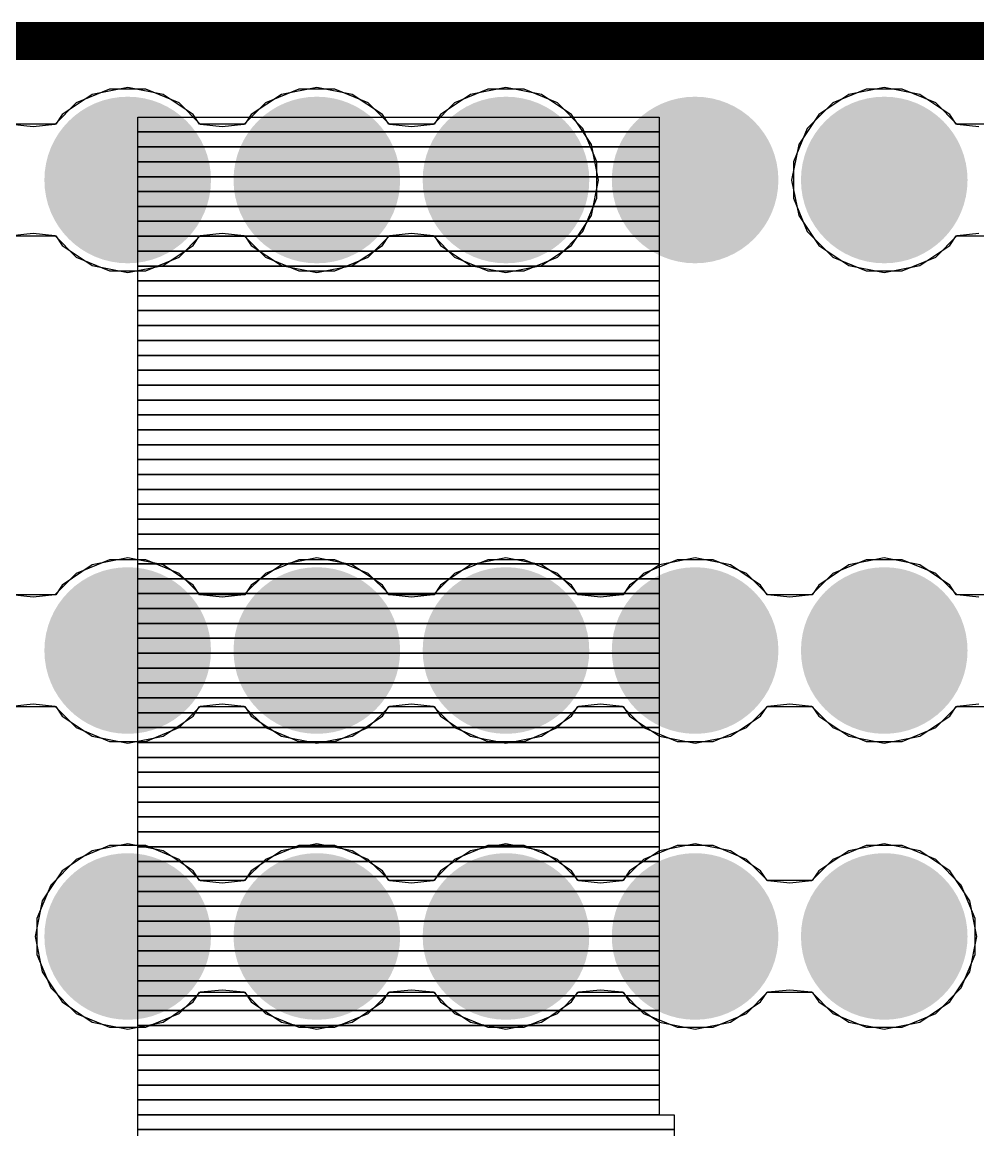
# Model space of a CAD drawing. Header units: inches. Extents: x -1 to 13, y -1.6 to 0.5.
# Drawn here: x 0.399 to 0.5253, y -1.2283 to -1.0819 of the extents above; entities that cross this region are included whole.
import ezdxf

# ---------------------------------------------------------------- set-up
doc = ezdxf.new("R2010")
doc.units = ezdxf.units.IN
doc.header["$MEASUREMENT"] = 0
for name, color, linetype in [('Bottom Overlay', 54, 'Continuous'), ('Top Layer', 1, 'Continuous'), ('Top Paste', 8, 'Continuous'), ('Top Solder', 216, 'Continuous')]:
    doc.layers.add(name, color=color, linetype=linetype)

# ---------------------------------------------------------------- blocks, each defined once
blk = doc.blocks.new('BL_R8812AF1_B_11')
at = {"layer": 'Bottom Overlay', "const_width": 0.005}
blk.add_lwpolyline([(0.5315, 0.35039), (-0.5315, 0.35039)], dxfattribs=at)
blk = doc.blocks.new('ADM6_30_01_5_L_4_2_A_TR_63')
at = {"layer": 'Top Layer'}
h = blk.add_hatch(color=1, dxfattribs=at)
edge = h.paths.add_edge_path()
edge.add_arc((0.0875, 0.0689), 0.00701, 0, 360)
h = blk.add_hatch(color=1, dxfattribs=at)
edge = h.paths.add_edge_path()
edge.add_arc((0.1125, 0.0689), 0.00701, 0, 360)
h = blk.add_hatch(color=1, dxfattribs=at)
edge = h.paths.add_edge_path()
edge.add_arc((0.1375, 0.0689), 0.00701, 0, 360)
h = blk.add_hatch(color=1, dxfattribs=at)
edge = h.paths.add_edge_path()
edge.add_arc((0.1625, 0.0689), 0.00701, 0, 360)
h = blk.add_hatch(color=1, dxfattribs=at)
edge = h.paths.add_edge_path()
edge.add_arc((0.1875, 0.0689), 0.00701, 0, 360)
h = blk.add_hatch(color=1, dxfattribs=at)
edge = h.paths.add_edge_path()
edge.add_arc((0.0875, 0.0311), 0.00701, 0, 360)
h = blk.add_hatch(color=1, dxfattribs=at)
edge = h.paths.add_edge_path()
edge.add_arc((0.1125, 0.0311), 0.00701, 0, 360)
h = blk.add_hatch(color=1, dxfattribs=at)
edge = h.paths.add_edge_path()
edge.add_arc((0.1375, 0.0311), 0.00701, 0, 360)
h = blk.add_hatch(color=1, dxfattribs=at)
edge = h.paths.add_edge_path()
edge.add_arc((0.1625, 0.0311), 0.00701, 0, 360)
h = blk.add_hatch(color=1, dxfattribs=at)
edge = h.paths.add_edge_path()
edge.add_arc((0.1875, 0.0311), 0.00701, 0, 360)
h = blk.add_hatch(color=1, dxfattribs=at)
edge = h.paths.add_edge_path()
edge.add_arc((0.0875, -0.0311), 0.00701, 0, 360)
h = blk.add_hatch(color=1, dxfattribs=at)
edge = h.paths.add_edge_path()
edge.add_arc((0.1125, -0.0311), 0.00701, 0, 360)
h = blk.add_hatch(color=1, dxfattribs=at)
edge = h.paths.add_edge_path()
edge.add_arc((0.1375, -0.0311), 0.00701, 0, 360)
h = blk.add_hatch(color=1, dxfattribs=at)
edge = h.paths.add_edge_path()
edge.add_arc((0.1625, -0.0311), 0.00701, 0, 360)
h = blk.add_hatch(color=1, dxfattribs=at)
edge = h.paths.add_edge_path()
edge.add_arc((0.1875, -0.0311), 0.00701, 0, 360)
at = {"layer": 'Top Paste'}
h = blk.add_hatch(color=8, dxfattribs=at)
edge = h.paths.add_edge_path()
edge.add_arc((0.0875, 0.0689), 0.00701, 0, 360)
h = blk.add_hatch(color=8, dxfattribs=at)
edge = h.paths.add_edge_path()
edge.add_arc((0.1125, 0.0689), 0.00701, 0, 360)
h = blk.add_hatch(color=8, dxfattribs=at)
edge = h.paths.add_edge_path()
edge.add_arc((0.1375, 0.0689), 0.00701, 0, 360)
h = blk.add_hatch(color=8, dxfattribs=at)
edge = h.paths.add_edge_path()
edge.add_arc((0.1625, 0.0689), 0.00701, 0, 360)
h = blk.add_hatch(color=8, dxfattribs=at)
edge = h.paths.add_edge_path()
edge.add_arc((0.1875, 0.0689), 0.00701, 0, 360)
h = blk.add_hatch(color=8, dxfattribs=at)
edge = h.paths.add_edge_path()
edge.add_arc((0.0875, 0.0311), 0.00701, 0, 360)
h = blk.add_hatch(color=8, dxfattribs=at)
edge = h.paths.add_edge_path()
edge.add_arc((0.1125, 0.0311), 0.00701, 0, 360)
h = blk.add_hatch(color=8, dxfattribs=at)
edge = h.paths.add_edge_path()
edge.add_arc((0.1375, 0.0311), 0.00701, 0, 360)
h = blk.add_hatch(color=8, dxfattribs=at)
edge = h.paths.add_edge_path()
edge.add_arc((0.1625, 0.0311), 0.00701, 0, 360)
h = blk.add_hatch(color=8, dxfattribs=at)
edge = h.paths.add_edge_path()
edge.add_arc((0.1875, 0.0311), 0.00701, 0, 360)
h = blk.add_hatch(color=8, dxfattribs=at)
edge = h.paths.add_edge_path()
edge.add_arc((0.0875, -0.0311), 0.00701, 0, 360)
h = blk.add_hatch(color=8, dxfattribs=at)
edge = h.paths.add_edge_path()
edge.add_arc((0.1125, -0.0311), 0.00701, 0, 360)
h = blk.add_hatch(color=8, dxfattribs=at)
edge = h.paths.add_edge_path()
edge.add_arc((0.1375, -0.0311), 0.00701, 0, 360)
h = blk.add_hatch(color=8, dxfattribs=at)
edge = h.paths.add_edge_path()
edge.add_arc((0.1625, -0.0311), 0.00701, 0, 360)
h = blk.add_hatch(color=8, dxfattribs=at)
edge = h.paths.add_edge_path()
edge.add_arc((0.1875, -0.0311), 0.00701, 0, 360)
at = {"layer": 'Top Solder'}
h = blk.add_hatch(color=216, dxfattribs=at)
edge = h.paths.add_edge_path()
edge.add_arc((0.0875, 0.0689), 0.01101, 0, 360)
h = blk.add_hatch(color=216, dxfattribs=at)
edge = h.paths.add_edge_path()
edge.add_arc((0.1125, 0.0689), 0.01101, 0, 360)
h = blk.add_hatch(color=216, dxfattribs=at)
edge = h.paths.add_edge_path()
edge.add_arc((0.1375, 0.0689), 0.01101, 0, 360)
h = blk.add_hatch(color=216, dxfattribs=at)
edge = h.paths.add_edge_path()
edge.add_arc((0.1625, 0.0689), 0.01101, 0, 360)
h = blk.add_hatch(color=216, dxfattribs=at)
edge = h.paths.add_edge_path()
edge.add_arc((0.1875, 0.0689), 0.01101, 0, 360)
h = blk.add_hatch(color=216, dxfattribs=at)
edge = h.paths.add_edge_path()
edge.add_arc((0.0875, 0.0311), 0.01101, 0, 360)
h = blk.add_hatch(color=216, dxfattribs=at)
edge = h.paths.add_edge_path()
edge.add_arc((0.1125, 0.0311), 0.01101, 0, 360)
h = blk.add_hatch(color=216, dxfattribs=at)
edge = h.paths.add_edge_path()
edge.add_arc((0.1375, 0.0311), 0.01101, 0, 360)
h = blk.add_hatch(color=216, dxfattribs=at)
edge = h.paths.add_edge_path()
edge.add_arc((0.1625, 0.0311), 0.01101, 0, 360)
h = blk.add_hatch(color=216, dxfattribs=at)
edge = h.paths.add_edge_path()
edge.add_arc((0.1875, 0.0311), 0.01101, 0, 360)
h = blk.add_hatch(color=216, dxfattribs=at)
edge = h.paths.add_edge_path()
edge.add_arc((0.0875, -0.0311), 0.01101, 0, 360)
h = blk.add_hatch(color=216, dxfattribs=at)
edge = h.paths.add_edge_path()
edge.add_arc((0.1125, -0.0311), 0.01101, 0, 360)
h = blk.add_hatch(color=216, dxfattribs=at)
edge = h.paths.add_edge_path()
edge.add_arc((0.1375, -0.0311), 0.01101, 0, 360)
h = blk.add_hatch(color=216, dxfattribs=at)
edge = h.paths.add_edge_path()
edge.add_arc((0.1625, -0.0311), 0.01101, 0, 360)
h = blk.add_hatch(color=216, dxfattribs=at)
edge = h.paths.add_edge_path()
edge.add_arc((0.1875, -0.0311), 0.01101, 0, 360)

msp = doc.modelspace()

# ---------------------------------------------------------------- linework, layer by layer
at = {"layer": 'Bottom Overlay'}
for p, q in [((0.41426, -1.09641), (0.41426, -1.09444)), ((0.41426, -1.09444), (0.48317, -1.09444)), ((0.48317, -1.09444), (0.48317, -1.09641)), ((0.48317, -1.09641), (0.41426, -1.09641)), ((0.41426, -1.09838), (0.41426, -1.09641)), ((0.41426, -1.09641), (0.48317, -1.09641)), ((0.48317, -1.09641), (0.48317, -1.09838)), ((0.41426, -1.10035), (0.41426, -1.09838)), ((0.41426, -1.09838), (0.48317, -1.09838)), ((0.48317, -1.09838), (0.41426, -1.09838)), ((0.48317, -1.09838), (0.48317, -1.10035)), ((0.41426, -1.10232), (0.41426, -1.10035)), ((0.41426, -1.10035), (0.48317, -1.10035)), ((0.48317, -1.10035), (0.41426, -1.10035)), ((0.48317, -1.10035), (0.48317, -1.10232)), ((0.48317, -1.10232), (0.41426, -1.10232)), ((0.41426, -1.10429), (0.41426, -1.10232)), ((0.41426, -1.10232), (0.48317, -1.10232)), ((0.48317, -1.10232), (0.48317, -1.10429)), ((0.48317, -1.10429), (0.41426, -1.10429)), ((0.41426, -1.10625), (0.41426, -1.10429)), ((0.41426, -1.10429), (0.48317, -1.10429)), ((0.48317, -1.10429), (0.48317, -1.10625)), ((0.41426, -1.10822), (0.41426, -1.10625)), ((0.41426, -1.10625), (0.48317, -1.10625)), ((0.48317, -1.10625), (0.41426, -1.10625)), ((0.48317, -1.10625), (0.48317, -1.10822)), ((0.41426, -1.11019), (0.41426, -1.10822)), ((0.41426, -1.10822), (0.48317, -1.10822)), ((0.48317, -1.10822), (0.41426, -1.10822)), ((0.48317, -1.10822), (0.48317, -1.11019)), ((0.48317, -1.11019), (0.41426, -1.11019)), ((0.41426, -1.11216), (0.41426, -1.11019)), ((0.41426, -1.11019), (0.48317, -1.11019)), ((0.48317, -1.11019), (0.48317, -1.11216)), ((0.48317, -1.11216), (0.41426, -1.11216)), ((0.41426, -1.11413), (0.41426, -1.11216)), ((0.41426, -1.11216), (0.48317, -1.11216)), ((0.48317, -1.11216), (0.48317, -1.11413)), ((0.48317, -1.11413), (0.41426, -1.11413)), ((0.41426, -1.1161), (0.41426, -1.11413)), ((0.41426, -1.11413), (0.48317, -1.11413)), ((0.48317, -1.11413), (0.48317, -1.1161)), ((0.48317, -1.1161), (0.41426, -1.1161)), ((0.41426, -1.11807), (0.41426, -1.1161)), ((0.41426, -1.1161), (0.48317, -1.1161)), ((0.48317, -1.1161), (0.48317, -1.11807)), ((0.48317, -1.11807), (0.41426, -1.11807)), ((0.41426, -1.12003), (0.41426, -1.11807)), ((0.41426, -1.11807), (0.48317, -1.11807)), ((0.48317, -1.11807), (0.48317, -1.12003)), ((0.48317, -1.12003), (0.41426, -1.12003)), ((0.41426, -1.122), (0.41426, -1.12003)), ((0.41426, -1.12003), (0.48317, -1.12003)), ((0.48317, -1.12003), (0.48317, -1.122)), ((0.48317, -1.122), (0.41426, -1.122)), ((0.41426, -1.12397), (0.41426, -1.122)), ((0.41426, -1.122), (0.48317, -1.122)), ((0.48317, -1.122), (0.48317, -1.12397)), ((0.41426, -1.12594), (0.41426, -1.12397)), ((0.41426, -1.12397), (0.48317, -1.12397)), ((0.48317, -1.12397), (0.41426, -1.12397)), ((0.48317, -1.12397), (0.48317, -1.12594)), ((0.41426, -1.12791), (0.41426, -1.12594)), ((0.41426, -1.12594), (0.48317, -1.12594)), ((0.48317, -1.12594), (0.41426, -1.12594)), ((0.48317, -1.12594), (0.48317, -1.12791)), ((0.48317, -1.12791), (0.41426, -1.12791)), ((0.41426, -1.12988), (0.41426, -1.12791)), ((0.41426, -1.12791), (0.48317, -1.12791)), ((0.48317, -1.12791), (0.48317, -1.12988)), ((0.41426, -1.13185), (0.41426, -1.12988)), ((0.41426, -1.12988), (0.48317, -1.12988)), ((0.48317, -1.12988), (0.41426, -1.12988)), ((0.48317, -1.12988), (0.48317, -1.13185)), ((0.48317, -1.13185), (0.41426, -1.13185)), ((0.41426, -1.13381), (0.41426, -1.13185)), ((0.41426, -1.13185), (0.48317, -1.13185)), ((0.48317, -1.13185), (0.48317, -1.13381)), ((0.48317, -1.13381), (0.41426, -1.13381)), ((0.41426, -1.13578), (0.41426, -1.13381)), ((0.41426, -1.13381), (0.48317, -1.13381)), ((0.48317, -1.13381), (0.48317, -1.13578)), ((0.41426, -1.13775), (0.41426, -1.13578)), ((0.41426, -1.13578), (0.48317, -1.13578)), ((0.48317, -1.13578), (0.41426, -1.13578)), ((0.48317, -1.13578), (0.48317, -1.13775)), ((0.48317, -1.13775), (0.41426, -1.13775)), ((0.41426, -1.13972), (0.41426, -1.13775)), ((0.41426, -1.13775), (0.48317, -1.13775)), ((0.48317, -1.13775), (0.48317, -1.13972)), ((0.48317, -1.13972), (0.41426, -1.13972)), ((0.41426, -1.14169), (0.41426, -1.13972)), ((0.41426, -1.13972), (0.48317, -1.13972)), ((0.48317, -1.13972), (0.48317, -1.14169)), ((0.41426, -1.14366), (0.41426, -1.14169)), ((0.41426, -1.14169), (0.48317, -1.14169)), ((0.48317, -1.14169), (0.41426, -1.14169)), ((0.48317, -1.14169), (0.48317, -1.14366)), ((0.48317, -1.14366), (0.41426, -1.14366)), ((0.41426, -1.14563), (0.41426, -1.14366)), ((0.41426, -1.14366), (0.48317, -1.14366)), ((0.48317, -1.14366), (0.48317, -1.14563)), ((0.41426, -1.14759), (0.41426, -1.14563)), ((0.41426, -1.14563), (0.48317, -1.14563)), ((0.48317, -1.14563), (0.41426, -1.14563)), ((0.48317, -1.14563), (0.48317, -1.14759)), ((0.48317, -1.14759), (0.41426, -1.14759)), ((0.41426, -1.14956), (0.41426, -1.14759)), ((0.41426, -1.14759), (0.48317, -1.14759)), ((0.48317, -1.14759), (0.48317, -1.14956)), ((0.41426, -1.15153), (0.41426, -1.14956)), ((0.41426, -1.14956), (0.48317, -1.14956)), ((0.48317, -1.14956), (0.41426, -1.14956)), ((0.48317, -1.14956), (0.48317, -1.15153)), ((0.41426, -1.1535), (0.41426, -1.15153)), ((0.41426, -1.15153), (0.48317, -1.15153)), ((0.48317, -1.15153), (0.41426, -1.15153)), ((0.48317, -1.15153), (0.48317, -1.1535)), ((0.48317, -1.1535), (0.41426, -1.1535)), ((0.41426, -1.15547), (0.41426, -1.1535)), ((0.41426, -1.1535), (0.48317, -1.1535)), ((0.48317, -1.1535), (0.48317, -1.15547)), ((0.41426, -1.15744), (0.41426, -1.15547)), ((0.41426, -1.15547), (0.48317, -1.15547)), ((0.48317, -1.15547), (0.41426, -1.15547)), ((0.48317, -1.15547), (0.48317, -1.15744)), ((0.48317, -1.15744), (0.41426, -1.15744)), ((0.41426, -1.1594), (0.41426, -1.15744)), ((0.41426, -1.15744), (0.48317, -1.15744)), ((0.48317, -1.15744), (0.48317, -1.1594)), ((0.48317, -1.1594), (0.41426, -1.1594)), ((0.41426, -1.16137), (0.41426, -1.1594)), ((0.41426, -1.1594), (0.48317, -1.1594)), ((0.48317, -1.1594), (0.48317, -1.16137)), ((0.41426, -1.16334), (0.41426, -1.16137)), ((0.41426, -1.16137), (0.48317, -1.16137)), ((0.48317, -1.16137), (0.41426, -1.16137)), ((0.48317, -1.16137), (0.48317, -1.16334)), ((0.48317, -1.16334), (0.41426, -1.16334)), ((0.41426, -1.16531), (0.41426, -1.16334)), ((0.41426, -1.16334), (0.48317, -1.16334)), ((0.48317, -1.16334), (0.48317, -1.16531)), ((0.48317, -1.16531), (0.41426, -1.16531)), ((0.41426, -1.16728), (0.41426, -1.16531)), ((0.41426, -1.16531), (0.48317, -1.16531)), ((0.48317, -1.16531), (0.48317, -1.16728)), ((0.48317, -1.16728), (0.41426, -1.16728)), ((0.41426, -1.16925), (0.41426, -1.16728)), ((0.41426, -1.16728), (0.48317, -1.16728)), ((0.48317, -1.16728), (0.48317, -1.16925)), ((0.41426, -1.17122), (0.41426, -1.16925)), ((0.41426, -1.16925), (0.48317, -1.16925)), ((0.48317, -1.16925), (0.41426, -1.16925)), ((0.48317, -1.16925), (0.48317, -1.17122)), ((0.41426, -1.17318), (0.41426, -1.17122)), ((0.41426, -1.17122), (0.48317, -1.17122)), ((0.48317, -1.17122), (0.41426, -1.17122)), ((0.48317, -1.17122), (0.48317, -1.17318)), ((0.41426, -1.17515), (0.41426, -1.17318)), ((0.41426, -1.17318), (0.48317, -1.17318)), ((0.48317, -1.17318), (0.41426, -1.17318)), ((0.48317, -1.17318), (0.48317, -1.17515)), ((0.41426, -1.17712), (0.41426, -1.17515)), ((0.41426, -1.17515), (0.48317, -1.17515)), ((0.48317, -1.17515), (0.41426, -1.17515)), ((0.48317, -1.17515), (0.48317, -1.17712)), ((0.48317, -1.17712), (0.41426, -1.17712)), ((0.41426, -1.17909), (0.41426, -1.17712)), ((0.41426, -1.17712), (0.48317, -1.17712)), ((0.48317, -1.17712), (0.48317, -1.17909)), ((0.41426, -1.18106), (0.41426, -1.17909)), ((0.41426, -1.17909), (0.48317, -1.17909)), ((0.48317, -1.17909), (0.41426, -1.17909)), ((0.48317, -1.17909), (0.48317, -1.18106)), ((0.48317, -1.18106), (0.41426, -1.18106)), ((0.41426, -1.18303), (0.41426, -1.18106)), ((0.41426, -1.18106), (0.48317, -1.18106)), ((0.48317, -1.18106), (0.48317, -1.18303)), ((0.48317, -1.18303), (0.41426, -1.18303)), ((0.41426, -1.185), (0.41426, -1.18303)), ((0.41426, -1.18303), (0.48317, -1.18303)), ((0.48317, -1.18303), (0.48317, -1.185)), ((0.48317, -1.185), (0.41426, -1.185)), ((0.41426, -1.18696), (0.41426, -1.185)), ((0.41426, -1.185), (0.48317, -1.185)), ((0.48317, -1.185), (0.48317, -1.18696)), ((0.48317, -1.18696), (0.41426, -1.18696)), ((0.41426, -1.18893), (0.41426, -1.18696)), ((0.41426, -1.18696), (0.48317, -1.18696)), ((0.48317, -1.18696), (0.48317, -1.18893)), ((0.48317, -1.18893), (0.41426, -1.18893)), ((0.41426, -1.1909), (0.41426, -1.18893)), ((0.41426, -1.18893), (0.48317, -1.18893)), ((0.48317, -1.18893), (0.48317, -1.1909)), ((0.48317, -1.1909), (0.41426, -1.1909)), ((0.41426, -1.19287), (0.41426, -1.1909)), ((0.41426, -1.1909), (0.48317, -1.1909)), ((0.48317, -1.1909), (0.48317, -1.19287)), ((0.48317, -1.19287), (0.41426, -1.19287)), ((0.41426, -1.19484), (0.41426, -1.19287)), ((0.41426, -1.19287), (0.48317, -1.19287)), ((0.48317, -1.19287), (0.48317, -1.19484)), ((0.48317, -1.19484), (0.41426, -1.19484)), ((0.41426, -1.19681), (0.41426, -1.19484)), ((0.41426, -1.19484), (0.48317, -1.19484)), ((0.48317, -1.19484), (0.48317, -1.19681)), ((0.48317, -1.19681), (0.41426, -1.19681)), ((0.41426, -1.19877), (0.41426, -1.19681)), ((0.41426, -1.19681), (0.48317, -1.19681)), ((0.48317, -1.19681), (0.48317, -1.19877)), ((0.41426, -1.20074), (0.41426, -1.19877)), ((0.41426, -1.19877), (0.48317, -1.19877)), ((0.48317, -1.19877), (0.41426, -1.19877)), ((0.48317, -1.19877), (0.48317, -1.20074)), ((0.48317, -1.20074), (0.41426, -1.20074)), ((0.41426, -1.20271), (0.41426, -1.20074)), ((0.41426, -1.20074), (0.48317, -1.20074)), ((0.48317, -1.20074), (0.48317, -1.20271)), ((0.48317, -1.20271), (0.41426, -1.20271)), ((0.41426, -1.20468), (0.41426, -1.20271)), ((0.41426, -1.20271), (0.48317, -1.20271)), ((0.48317, -1.20271), (0.48317, -1.20468)), ((0.41426, -1.20665), (0.41426, -1.20468)), ((0.41426, -1.20468), (0.48317, -1.20468)), ((0.48317, -1.20468), (0.41426, -1.20468)), ((0.48317, -1.20468), (0.48317, -1.20665)), ((0.41426, -1.20862), (0.41426, -1.20665)), ((0.41426, -1.20665), (0.48317, -1.20665)), ((0.48317, -1.20665), (0.41426, -1.20665)), ((0.48317, -1.20665), (0.48317, -1.20862)), ((0.41426, -1.21059), (0.41426, -1.20862)), ((0.41426, -1.20862), (0.48317, -1.20862)), ((0.48317, -1.20862), (0.41426, -1.20862)), ((0.48317, -1.20862), (0.48317, -1.21059)), ((0.48317, -1.21059), (0.41426, -1.21059)), ((0.41426, -1.21255), (0.41426, -1.21059)), ((0.41426, -1.21059), (0.48317, -1.21059)), ((0.48317, -1.21059), (0.48317, -1.21255)), ((0.48317, -1.21255), (0.41426, -1.21255)), ((0.41426, -1.21452), (0.41426, -1.21255)), ((0.41426, -1.21255), (0.48317, -1.21255)), ((0.48317, -1.21255), (0.48317, -1.21452)), ((0.48317, -1.21452), (0.41426, -1.21452)), ((0.41426, -1.21649), (0.41426, -1.21452)), ((0.41426, -1.21452), (0.48317, -1.21452)), ((0.48317, -1.21452), (0.48317, -1.21649)), ((0.48317, -1.21649), (0.41426, -1.21649)), ((0.41426, -1.21846), (0.41426, -1.21649)), ((0.41426, -1.21649), (0.48317, -1.21649)), ((0.48317, -1.21649), (0.48317, -1.21846)), ((0.48317, -1.21846), (0.41426, -1.21846)), ((0.41426, -1.22043), (0.41426, -1.21846)), ((0.41426, -1.21846), (0.48317, -1.21846)), ((0.48317, -1.21846), (0.48317, -1.22043)), ((0.48317, -1.22043), (0.41426, -1.22043)), ((0.41426, -1.2224), (0.41426, -1.22043)), ((0.41426, -1.22043), (0.48317, -1.22043)), ((0.48317, -1.22043), (0.48317, -1.2224)), ((0.48317, -1.2224), (0.41426, -1.2224)), ((0.41426, -1.22437), (0.41426, -1.2224)), ((0.41426, -1.2224), (0.48317, -1.2224)), ((0.48317, -1.2224), (0.48317, -1.22437)), ((0.41426, -1.22633), (0.41426, -1.22437)), ((0.41426, -1.22437), (0.48317, -1.22437)), ((0.48317, -1.22437), (0.41426, -1.22437)), ((0.48317, -1.22437), (0.48317, -1.22633)), ((0.41426, -1.2283), (0.41426, -1.22633)), ((0.41426, -1.22633), (0.48513, -1.22633)), ((0.48317, -1.22633), (0.41426, -1.22633)), ((0.48513, -1.22633), (0.48513, -1.2283)), ((0.48513, -1.2283), (0.41426, -1.2283)), ((0.41426, -1.23027), (0.41426, -1.2283)), ((0.41426, -1.2283), (0.48513, -1.2283)), ((0.48513, -1.2283), (0.48513, -1.23027))]:
    msp.add_line(p, q, dxfattribs=at)
at = {"layer": 'Top Layer'}
for p, q in [((0.41052, -1.09075), (0.40611, -1.09258)), ((0.41291, -1.09051), (0.40822, -1.09145)), ((0.4153, -1.09075), (0.41052, -1.09075)), ((0.4176, -1.09145), (0.41291, -1.09051)), ((0.41971, -1.09258), (0.4153, -1.09075)), ((0.43552, -1.09075), (0.43111, -1.09258)), ((0.43791, -1.09051), (0.43322, -1.09145)), ((0.4403, -1.09075), (0.43552, -1.09075)), ((0.4426, -1.09145), (0.43791, -1.09051)), ((0.44471, -1.09258), (0.4403, -1.09075)), ((0.46052, -1.09075), (0.45611, -1.09258)), ((0.46291, -1.09051), (0.45822, -1.09145)), ((0.4653, -1.09075), (0.46052, -1.09075)), ((0.4676, -1.09145), (0.46291, -1.09051)), ((0.46971, -1.09258), (0.4653, -1.09075)), ((0.51052, -1.09075), (0.50611, -1.09258)), ((0.51291, -1.09051), (0.50822, -1.09145)), ((0.5153, -1.09075), (0.51052, -1.09075)), ((0.5176, -1.09145), (0.51291, -1.09051)), ((0.51971, -1.09258), (0.5153, -1.09075)), ((0.40822, -1.09145), (0.40425, -1.0941)), ((0.42157, -1.0941), (0.4176, -1.09145)), ((0.43322, -1.09145), (0.42925, -1.0941)), ((0.44657, -1.0941), (0.4426, -1.09145)), ((0.45822, -1.09145), (0.45425, -1.0941)), ((0.47157, -1.0941), (0.4676, -1.09145)), ((0.50822, -1.09145), (0.50425, -1.0941)), ((0.52157, -1.0941), (0.5176, -1.09145)), ((0.40611, -1.09258), (0.40328, -1.09541)), ((0.42254, -1.09541), (0.41971, -1.09258)), ((0.43111, -1.09258), (0.42828, -1.09541)), ((0.44754, -1.09541), (0.44471, -1.09258)), ((0.45611, -1.09258), (0.45328, -1.09541)), ((0.47309, -1.09596), (0.46971, -1.09258)), ((0.50611, -1.09258), (0.50273, -1.09596)), ((0.52254, -1.09541), (0.51971, -1.09258)), ((0.40425, -1.0941), (0.4034, -1.09538)), ((0.42242, -1.09538), (0.42157, -1.0941)), ((0.42925, -1.0941), (0.4284, -1.09538)), ((0.44742, -1.09538), (0.44657, -1.0941)), ((0.45425, -1.0941), (0.4534, -1.09538)), ((0.47422, -1.09807), (0.47157, -1.0941)), ((0.50425, -1.0941), (0.5016, -1.09807)), ((0.52242, -1.09538), (0.52157, -1.0941)), ((0.4034, -1.09538), (0.39742, -1.09538)), ((0.40041, -1.09571), (0.39754, -1.09541)), ((0.40328, -1.09541), (0.40041, -1.09571)), ((0.4284, -1.09538), (0.42242, -1.09538)), ((0.42541, -1.09571), (0.42254, -1.09541)), ((0.42828, -1.09541), (0.42541, -1.09571)), ((0.4534, -1.09538), (0.44742, -1.09538)), ((0.45041, -1.09571), (0.44754, -1.09541)), ((0.45328, -1.09541), (0.45041, -1.09571)), ((0.47492, -1.10037), (0.47309, -1.09596)), ((0.50273, -1.09596), (0.5009, -1.10037)), ((0.5284, -1.09538), (0.52242, -1.09538)), ((0.52541, -1.09571), (0.52254, -1.09541)), ((0.47515, -1.10276), (0.47422, -1.09807)), ((0.5016, -1.09807), (0.50067, -1.10276)), ((0.47492, -1.10515), (0.47492, -1.10037)), ((0.5009, -1.10037), (0.5009, -1.10515)), ((0.47422, -1.10744), (0.47515, -1.10276)), ((0.50067, -1.10276), (0.5016, -1.10744)), ((0.47309, -1.10956), (0.47492, -1.10515)), ((0.5009, -1.10515), (0.50273, -1.10956)), ((0.47157, -1.11141), (0.47422, -1.10744)), ((0.5016, -1.10744), (0.50425, -1.11141)), ((0.39754, -1.1101), (0.40041, -1.1098)), ((0.40041, -1.1098), (0.40328, -1.1101)), ((0.42254, -1.1101), (0.42541, -1.1098)), ((0.42541, -1.1098), (0.42828, -1.1101)), ((0.44754, -1.1101), (0.45041, -1.1098)), ((0.45041, -1.1098), (0.45328, -1.1101)), ((0.46971, -1.11294), (0.47309, -1.10956)), ((0.50273, -1.10956), (0.50611, -1.11294)), ((0.52254, -1.1101), (0.52541, -1.1098)), ((0.39742, -1.11013), (0.4034, -1.11013)), ((0.40328, -1.1101), (0.40611, -1.11294)), ((0.4034, -1.11013), (0.40425, -1.11141)), ((0.41971, -1.11294), (0.42254, -1.1101)), ((0.42157, -1.11141), (0.42242, -1.11013)), ((0.42242, -1.11013), (0.4284, -1.11013)), ((0.42828, -1.1101), (0.43111, -1.11294)), ((0.4284, -1.11013), (0.42925, -1.11141)), ((0.44471, -1.11294), (0.44754, -1.1101)), ((0.44657, -1.11141), (0.44742, -1.11013)), ((0.44742, -1.11013), (0.4534, -1.11013)), ((0.45328, -1.1101), (0.45611, -1.11294)), ((0.4534, -1.11013), (0.45425, -1.11141)), ((0.51971, -1.11294), (0.52254, -1.1101)), ((0.52157, -1.11141), (0.52242, -1.11013)), ((0.52242, -1.11013), (0.5284, -1.11013)), ((0.40425, -1.11141), (0.40822, -1.11407)), ((0.4176, -1.11407), (0.42157, -1.11141)), ((0.42925, -1.11141), (0.43322, -1.11407)), ((0.4426, -1.11407), (0.44657, -1.11141)), ((0.45425, -1.11141), (0.45822, -1.11407)), ((0.4676, -1.11407), (0.47157, -1.11141)), ((0.50425, -1.11141), (0.50822, -1.11407)), ((0.5176, -1.11407), (0.52157, -1.11141)), ((0.40611, -1.11294), (0.41052, -1.11477)), ((0.40822, -1.11407), (0.41291, -1.115)), ((0.41291, -1.115), (0.4176, -1.11407)), ((0.4153, -1.11477), (0.41971, -1.11294)), ((0.43111, -1.11294), (0.43552, -1.11477)), ((0.43322, -1.11407), (0.43791, -1.115)), ((0.43791, -1.115), (0.4426, -1.11407)), ((0.4403, -1.11477), (0.44471, -1.11294)), ((0.45611, -1.11294), (0.46052, -1.11477)), ((0.45822, -1.11407), (0.46291, -1.115)), ((0.46291, -1.115), (0.4676, -1.11407)), ((0.4653, -1.11477), (0.46971, -1.11294)), ((0.50611, -1.11294), (0.51052, -1.11477)), ((0.50822, -1.11407), (0.51291, -1.115)), ((0.51291, -1.115), (0.5176, -1.11407)), ((0.5153, -1.11477), (0.51971, -1.11294)), ((0.41052, -1.11477), (0.4153, -1.11477)), ((0.43552, -1.11477), (0.4403, -1.11477)), ((0.46052, -1.11477), (0.4653, -1.11477)), ((0.51052, -1.11477), (0.5153, -1.11477)), ((0.40822, -1.15365), (0.40425, -1.15631)), ((0.41052, -1.15295), (0.40611, -1.15478)), ((0.41291, -1.15272), (0.40822, -1.15365)), ((0.4153, -1.15295), (0.41052, -1.15295)), ((0.4176, -1.15365), (0.41291, -1.15272)), ((0.41971, -1.15478), (0.4153, -1.15295)), ((0.42157, -1.15631), (0.4176, -1.15365)), ((0.43322, -1.15365), (0.42925, -1.15631)), ((0.43552, -1.15295), (0.43111, -1.15478)), ((0.43791, -1.15272), (0.43322, -1.15365)), ((0.4403, -1.15295), (0.43552, -1.15295)), ((0.4426, -1.15365), (0.43791, -1.15272)), ((0.44471, -1.15478), (0.4403, -1.15295)), ((0.44657, -1.15631), (0.4426, -1.15365)), ((0.45822, -1.15365), (0.45425, -1.15631)), ((0.46052, -1.15295), (0.45611, -1.15478)), ((0.46291, -1.15272), (0.45822, -1.15365)), ((0.4653, -1.15295), (0.46052, -1.15295)), ((0.4676, -1.15365), (0.46291, -1.15272)), ((0.46971, -1.15478), (0.4653, -1.15295)), ((0.47157, -1.15631), (0.4676, -1.15365)), ((0.48322, -1.15365), (0.47925, -1.15631)), ((0.48552, -1.15295), (0.48111, -1.15478)), ((0.48791, -1.15272), (0.48322, -1.15365)), ((0.4903, -1.15295), (0.48552, -1.15295)), ((0.4926, -1.15365), (0.48791, -1.15272)), ((0.49471, -1.15478), (0.4903, -1.15295)), ((0.49657, -1.15631), (0.4926, -1.15365)), ((0.50822, -1.15365), (0.50425, -1.15631)), ((0.51052, -1.15295), (0.50611, -1.15478)), ((0.51291, -1.15272), (0.50822, -1.15365)), ((0.5153, -1.15295), (0.51052, -1.15295)), ((0.5176, -1.15365), (0.51291, -1.15272)), ((0.51971, -1.15478), (0.5153, -1.15295)), ((0.52157, -1.15631), (0.5176, -1.15365)), ((0.40611, -1.15478), (0.40328, -1.15762)), ((0.42254, -1.15762), (0.41971, -1.15478)), ((0.43111, -1.15478), (0.42828, -1.15762)), ((0.44754, -1.15762), (0.44471, -1.15478)), ((0.45611, -1.15478), (0.45328, -1.15762)), ((0.47254, -1.15762), (0.46971, -1.15478)), ((0.48111, -1.15478), (0.47828, -1.15762)), ((0.49754, -1.15762), (0.49471, -1.15478)), ((0.50611, -1.15478), (0.50328, -1.15762)), ((0.52254, -1.15762), (0.51971, -1.15478)), ((0.40425, -1.15631), (0.4034, -1.15759)), ((0.42242, -1.15759), (0.42157, -1.15631)), ((0.42925, -1.15631), (0.4284, -1.15759)), ((0.44742, -1.15759), (0.44657, -1.15631)), ((0.45425, -1.15631), (0.4534, -1.15759)), ((0.47242, -1.15759), (0.47157, -1.15631)), ((0.47925, -1.15631), (0.4784, -1.15759)), ((0.49742, -1.15759), (0.49657, -1.15631)), ((0.50425, -1.15631), (0.5034, -1.15759)), ((0.52242, -1.15759), (0.52157, -1.15631)), ((0.4034, -1.15759), (0.39742, -1.15759)), ((0.40041, -1.15792), (0.39754, -1.15762)), ((0.40328, -1.15762), (0.40041, -1.15792)), ((0.4284, -1.15759), (0.42242, -1.15759)), ((0.42541, -1.15792), (0.42254, -1.15762)), ((0.42828, -1.15762), (0.42541, -1.15792)), ((0.4534, -1.15759), (0.44742, -1.15759)), ((0.45041, -1.15792), (0.44754, -1.15762)), ((0.45328, -1.15762), (0.45041, -1.15792)), ((0.4784, -1.15759), (0.47242, -1.15759)), ((0.47541, -1.15792), (0.47254, -1.15762)), ((0.47828, -1.15762), (0.47541, -1.15792)), ((0.5034, -1.15759), (0.49742, -1.15759)), ((0.50041, -1.15792), (0.49754, -1.15762)), ((0.50328, -1.15762), (0.50041, -1.15792)), ((0.5284, -1.15759), (0.52242, -1.15759)), ((0.52541, -1.15792), (0.52254, -1.15762)), ((0.39742, -1.17234), (0.4034, -1.17234)), ((0.39754, -1.17231), (0.40041, -1.17201)), ((0.40041, -1.17201), (0.40328, -1.17231)), ((0.40328, -1.17231), (0.40611, -1.17514)), ((0.4034, -1.17234), (0.40425, -1.17362)), ((0.41971, -1.17514), (0.42254, -1.17231)), ((0.42157, -1.17362), (0.42242, -1.17234)), ((0.42242, -1.17234), (0.4284, -1.17234)), ((0.42254, -1.17231), (0.42541, -1.17201)), ((0.42541, -1.17201), (0.42828, -1.17231)), ((0.42828, -1.17231), (0.43111, -1.17514)), ((0.4284, -1.17234), (0.42925, -1.17362)), ((0.44471, -1.17514), (0.44754, -1.17231)), ((0.44657, -1.17362), (0.44742, -1.17234)), ((0.44742, -1.17234), (0.4534, -1.17234)), ((0.44754, -1.17231), (0.45041, -1.17201)), ((0.45041, -1.17201), (0.45328, -1.17231)), ((0.45328, -1.17231), (0.45611, -1.17514)), ((0.4534, -1.17234), (0.45425, -1.17362)), ((0.46971, -1.17514), (0.47254, -1.17231)), ((0.47157, -1.17362), (0.47242, -1.17234)), ((0.47242, -1.17234), (0.4784, -1.17234)), ((0.47254, -1.17231), (0.47541, -1.17201)), ((0.47541, -1.17201), (0.47828, -1.17231)), ((0.47828, -1.17231), (0.48111, -1.17514)), ((0.4784, -1.17234), (0.47925, -1.17362)), ((0.49471, -1.17514), (0.49754, -1.17231)), ((0.49657, -1.17362), (0.49742, -1.17234)), ((0.49742, -1.17234), (0.5034, -1.17234)), ((0.49754, -1.17231), (0.50041, -1.17201)), ((0.50041, -1.17201), (0.50328, -1.17231)), ((0.50328, -1.17231), (0.50611, -1.17514)), ((0.5034, -1.17234), (0.50425, -1.17362)), ((0.51971, -1.17514), (0.52254, -1.17231)), ((0.52157, -1.17362), (0.52242, -1.17234)), ((0.52242, -1.17234), (0.5284, -1.17234)), ((0.52254, -1.17231), (0.52541, -1.17201)), ((0.40425, -1.17362), (0.40822, -1.17627)), ((0.4176, -1.17627), (0.42157, -1.17362)), ((0.42925, -1.17362), (0.43322, -1.17627)), ((0.4426, -1.17627), (0.44657, -1.17362)), ((0.45425, -1.17362), (0.45822, -1.17627)), ((0.4676, -1.17627), (0.47157, -1.17362)), ((0.47925, -1.17362), (0.48322, -1.17627)), ((0.4926, -1.17627), (0.49657, -1.17362)), ((0.50425, -1.17362), (0.50822, -1.17627)), ((0.5176, -1.17627), (0.52157, -1.17362)), ((0.40611, -1.17514), (0.41052, -1.17697)), ((0.4153, -1.17697), (0.41971, -1.17514)), ((0.43111, -1.17514), (0.43552, -1.17697)), ((0.4403, -1.17697), (0.44471, -1.17514)), ((0.45611, -1.17514), (0.46052, -1.17697)), ((0.4653, -1.17697), (0.46971, -1.17514)), ((0.48111, -1.17514), (0.48552, -1.17697)), ((0.4903, -1.17697), (0.49471, -1.17514)), ((0.50611, -1.17514), (0.51052, -1.17697)), ((0.5153, -1.17697), (0.51971, -1.17514)), ((0.40822, -1.17627), (0.41291, -1.17721)), ((0.41052, -1.17697), (0.4153, -1.17697)), ((0.41291, -1.17721), (0.4176, -1.17627)), ((0.43322, -1.17627), (0.43791, -1.17721)), ((0.43552, -1.17697), (0.4403, -1.17697)), ((0.43791, -1.17721), (0.4426, -1.17627)), ((0.45822, -1.17627), (0.46291, -1.17721)), ((0.46052, -1.17697), (0.4653, -1.17697)), ((0.46291, -1.17721), (0.4676, -1.17627)), ((0.48322, -1.17627), (0.48791, -1.17721)), ((0.48552, -1.17697), (0.4903, -1.17697)), ((0.48791, -1.17721), (0.4926, -1.17627)), ((0.50822, -1.17627), (0.51291, -1.17721)), ((0.51052, -1.17697), (0.5153, -1.17697)), ((0.51291, -1.17721), (0.5176, -1.17627)), ((0.40822, -1.19145), (0.40425, -1.1941)), ((0.41052, -1.19075), (0.40611, -1.19258)), ((0.41291, -1.19051), (0.40822, -1.19145)), ((0.4153, -1.19075), (0.41052, -1.19075)), ((0.4176, -1.19145), (0.41291, -1.19051)), ((0.41971, -1.19258), (0.4153, -1.19075)), ((0.42157, -1.1941), (0.4176, -1.19145)), ((0.43322, -1.19145), (0.42925, -1.1941)), ((0.43552, -1.19075), (0.43111, -1.19258)), ((0.43791, -1.19051), (0.43322, -1.19145)), ((0.4403, -1.19075), (0.43552, -1.19075)), ((0.4426, -1.19145), (0.43791, -1.19051)), ((0.44471, -1.19258), (0.4403, -1.19075)), ((0.44657, -1.1941), (0.4426, -1.19145)), ((0.45822, -1.19145), (0.45425, -1.1941)), ((0.46052, -1.19075), (0.45611, -1.19258)), ((0.46291, -1.19051), (0.45822, -1.19145)), ((0.4653, -1.19075), (0.46052, -1.19075)), ((0.4676, -1.19145), (0.46291, -1.19051)), ((0.46971, -1.19258), (0.4653, -1.19075)), ((0.47157, -1.1941), (0.4676, -1.19145)), ((0.48322, -1.19145), (0.47925, -1.1941)), ((0.48552, -1.19075), (0.48111, -1.19258)), ((0.48791, -1.19051), (0.48322, -1.19145)), ((0.4903, -1.19075), (0.48552, -1.19075)), ((0.4926, -1.19145), (0.48791, -1.19051)), ((0.49471, -1.19258), (0.4903, -1.19075)), ((0.49657, -1.1941), (0.4926, -1.19145)), ((0.50822, -1.19145), (0.50425, -1.1941)), ((0.51052, -1.19075), (0.50611, -1.19258)), ((0.51291, -1.19051), (0.50822, -1.19145)), ((0.5153, -1.19075), (0.51052, -1.19075)), ((0.5176, -1.19145), (0.51291, -1.19051)), ((0.51971, -1.19258), (0.5153, -1.19075)), ((0.52157, -1.1941), (0.5176, -1.19145)), ((0.40611, -1.19258), (0.40273, -1.19596)), ((0.42254, -1.19541), (0.41971, -1.19258)), ((0.43111, -1.19258), (0.42828, -1.19541)), ((0.44754, -1.19541), (0.44471, -1.19258)), ((0.45611, -1.19258), (0.45328, -1.19541)), ((0.47254, -1.19541), (0.46971, -1.19258)), ((0.48111, -1.19258), (0.47828, -1.19541)), ((0.49754, -1.19541), (0.49471, -1.19258)), ((0.50611, -1.19258), (0.50328, -1.19541)), ((0.52309, -1.19596), (0.51971, -1.19258)), ((0.40425, -1.1941), (0.4016, -1.19807)), ((0.42242, -1.19538), (0.42157, -1.1941)), ((0.42925, -1.1941), (0.4284, -1.19538)), ((0.44742, -1.19538), (0.44657, -1.1941)), ((0.45425, -1.1941), (0.4534, -1.19538)), ((0.47242, -1.19538), (0.47157, -1.1941)), ((0.47925, -1.1941), (0.4784, -1.19538)), ((0.49742, -1.19538), (0.49657, -1.1941)), ((0.50425, -1.1941), (0.5034, -1.19538)), ((0.52422, -1.19807), (0.52157, -1.1941)), ((0.40273, -1.19596), (0.4009, -1.20037)), ((0.4284, -1.19538), (0.42242, -1.19538)), ((0.42541, -1.19571), (0.42254, -1.19541)), ((0.42828, -1.19541), (0.42541, -1.19571)), ((0.4534, -1.19538), (0.44742, -1.19538)), ((0.45041, -1.19571), (0.44754, -1.19541)), ((0.45328, -1.19541), (0.45041, -1.19571)), ((0.4784, -1.19538), (0.47242, -1.19538)), ((0.47541, -1.19571), (0.47254, -1.19541)), ((0.47828, -1.19541), (0.47541, -1.19571)), ((0.5034, -1.19538), (0.49742, -1.19538)), ((0.50041, -1.19571), (0.49754, -1.19541)), ((0.50328, -1.19541), (0.50041, -1.19571)), ((0.52492, -1.20037), (0.52309, -1.19596)), ((0.4016, -1.19807), (0.40067, -1.20276)), ((0.52515, -1.20276), (0.52422, -1.19807)), ((0.4009, -1.20037), (0.4009, -1.20515)), ((0.52492, -1.20515), (0.52492, -1.20037)), ((0.40067, -1.20276), (0.4016, -1.20744)), ((0.52422, -1.20744), (0.52515, -1.20276)), ((0.4009, -1.20515), (0.40273, -1.20956)), ((0.52309, -1.20956), (0.52492, -1.20515)), ((0.4016, -1.20744), (0.40425, -1.21141)), ((0.52157, -1.21141), (0.52422, -1.20744)), ((0.40273, -1.20956), (0.40611, -1.21294)), ((0.41971, -1.21294), (0.42254, -1.2101)), ((0.42157, -1.21141), (0.42242, -1.21013)), ((0.42242, -1.21013), (0.4284, -1.21013)), ((0.42254, -1.2101), (0.42541, -1.2098)), ((0.42541, -1.2098), (0.42828, -1.2101)), ((0.42828, -1.2101), (0.43111, -1.21294)), ((0.4284, -1.21013), (0.42925, -1.21141)), ((0.44471, -1.21294), (0.44754, -1.2101)), ((0.44657, -1.21141), (0.44742, -1.21013)), ((0.44742, -1.21013), (0.4534, -1.21013)), ((0.44754, -1.2101), (0.45041, -1.2098)), ((0.45041, -1.2098), (0.45328, -1.2101)), ((0.45328, -1.2101), (0.45611, -1.21294)), ((0.4534, -1.21013), (0.45425, -1.21141)), ((0.46971, -1.21294), (0.47254, -1.2101)), ((0.47157, -1.21141), (0.47242, -1.21013)), ((0.47242, -1.21013), (0.4784, -1.21013)), ((0.47254, -1.2101), (0.47541, -1.2098)), ((0.47541, -1.2098), (0.47828, -1.2101)), ((0.47828, -1.2101), (0.48111, -1.21294)), ((0.4784, -1.21013), (0.47925, -1.21141)), ((0.49471, -1.21294), (0.49754, -1.2101)), ((0.49657, -1.21141), (0.49742, -1.21013)), ((0.49742, -1.21013), (0.5034, -1.21013)), ((0.49754, -1.2101), (0.50041, -1.2098)), ((0.50041, -1.2098), (0.50328, -1.2101)), ((0.50328, -1.2101), (0.50611, -1.21294)), ((0.5034, -1.21013), (0.50425, -1.21141)), ((0.51971, -1.21294), (0.52309, -1.20956)), ((0.40425, -1.21141), (0.40822, -1.21407)), ((0.4176, -1.21407), (0.42157, -1.21141)), ((0.42925, -1.21141), (0.43322, -1.21407)), ((0.4426, -1.21407), (0.44657, -1.21141)), ((0.45425, -1.21141), (0.45822, -1.21407)), ((0.4676, -1.21407), (0.47157, -1.21141)), ((0.47925, -1.21141), (0.48322, -1.21407)), ((0.4926, -1.21407), (0.49657, -1.21141)), ((0.50425, -1.21141), (0.50822, -1.21407)), ((0.5176, -1.21407), (0.52157, -1.21141)), ((0.40611, -1.21294), (0.41052, -1.21477)), ((0.4153, -1.21477), (0.41971, -1.21294)), ((0.43111, -1.21294), (0.43552, -1.21477)), ((0.4403, -1.21477), (0.44471, -1.21294)), ((0.45611, -1.21294), (0.46052, -1.21477)), ((0.4653, -1.21477), (0.46971, -1.21294)), ((0.48111, -1.21294), (0.48552, -1.21477)), ((0.4903, -1.21477), (0.49471, -1.21294)), ((0.50611, -1.21294), (0.51052, -1.21477)), ((0.5153, -1.21477), (0.51971, -1.21294)), ((0.40822, -1.21407), (0.41291, -1.215)), ((0.41052, -1.21477), (0.4153, -1.21477)), ((0.41291, -1.215), (0.4176, -1.21407)), ((0.43322, -1.21407), (0.43791, -1.215)), ((0.43552, -1.21477), (0.4403, -1.21477)), ((0.43791, -1.215), (0.4426, -1.21407)), ((0.45822, -1.21407), (0.46291, -1.215)), ((0.46052, -1.21477), (0.4653, -1.21477)), ((0.46291, -1.215), (0.4676, -1.21407)), ((0.48322, -1.21407), (0.48791, -1.215)), ((0.48552, -1.21477), (0.4903, -1.21477)), ((0.48791, -1.215), (0.4926, -1.21407)), ((0.50822, -1.21407), (0.51291, -1.215)), ((0.51052, -1.21477), (0.5153, -1.21477)), ((0.51291, -1.215), (0.5176, -1.21407))]:
    msp.add_line(p, q, dxfattribs=at)

# ---------------------------------------------------------------- block references
at = {"rotation": 180}
for name, p in [('BL_R8812AF1_B_11', (0.50235, -0.734)), ('ADM6_30_01_5_L_4_2_A_TR_63', (0.60041, -1.13386))]:
    msp.add_blockref(name, p, dxfattribs=at)

doc.saveas('drawing.dxf')
